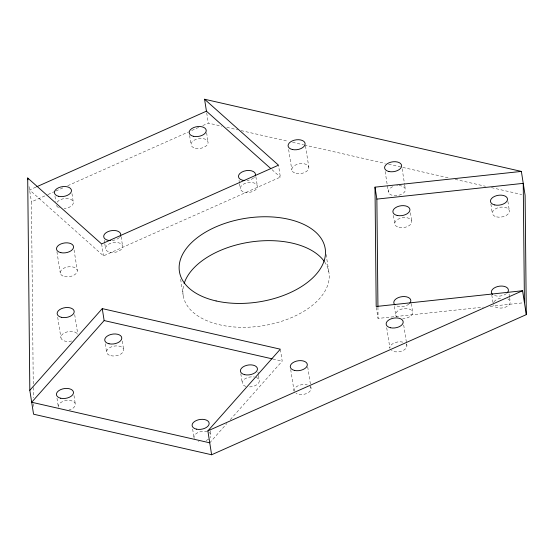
<?xml version="1.0" encoding="UTF-8"?>
<svg xmlns="http://www.w3.org/2000/svg" width="554" height="554" viewBox="0 0 554 554"><rect width="100%" height="100%" fill="white"/><g stroke="black" fill="none" stroke-linecap="round" stroke-linejoin="round"><path stroke-width="0.42" stroke-dasharray="2.77 2.08" d="M209.744 442.819L226.856 423.526M230.284 419.662L282.194 361.132L280.456 350.038M35.885 187.127L29.57 189.939L103.487 255.886L280.359 177.121L278.489 165.175M33.254 383.991L31.439 201.885L47.235 194.849M48.025 194.502L55.13 191.338M55.919 190.985L63.024 187.82M67.761 185.708L188.568 131.914M191.726 130.502L198.831 127.337M202.785 125.585L208.311 123.12L221.787 126.194M376.325 307.345L378.063 318.439L483.344 307.11M490.193 306.369L523.572 302.775M226.842 127.344L237.798 129.837M241.17 130.606L288.35 141.353M292.567 142.316L303.516 144.809M304.361 145.003L385.245 163.43M388.617 164.199L449.28 178.021M455.18 179.364L485.512 186.276M491.412 187.619L521.743 194.53M272.907 359.013L282.194 361.132M272 169.662L280.359 177.121M507.886 201.393L509.361 210.776M509.064 294.022L509.465 296.577M509.597 297.436L510.262 301.695M490.886 204.094L492.354 213.477M491.793 295.012L492.998 302.692M410.445 212.75L411.781 221.281M402.149 168.804L404.552 184.157M404.69 185.015L405.355 189.274M411.352 303.668L412.688 312.2A8.608 4.938 -8.9 0 1 402.751 318.605M393.444 215.451L394.773 223.975M385.148 171.505L388.354 191.975M403.707 325.046L406.511 342.954M406.643 343.812L406.913 345.516M394.344 306.369L395.681 314.894M386.706 327.739L389.912 348.21A8.608 4.938 -8.9 0 1 394.102 343.016A8.608 4.938 -8.9 0 1 403.27 342.261M326.119 254.508L328.924 272.423M305.503 145.965L308.841 167.287M288.634 149.518L291.84 169.988M307.705 366.88L310.642 385.646M310.78 386.498L311.043 388.209M290.705 369.58L294.042 390.902M255.886 176.719L257.354 186.096M239.016 180.265L239.418 182.827M239.55 183.679L240.353 188.796M257.956 371.976L258.358 374.539M258.489 375.39L259.293 380.508M206.704 112.884L208.311 123.12M206.607 132.752L208.075 142.136M240.817 373.825L242.292 383.209M189.6 135.453L191.075 144.836M210.326 430.707L210.991 434.973M180.646 279.334L183.187 295.545M192.653 429.135L193.99 437.667M121.125 236.724L122.6 246.108M122.295 341.07L123.632 349.602M104.256 240.277L104.658 242.832M104.796 243.691L105.592 248.808M101.617 243.94L103.487 255.886M105.288 343.771L106.624 352.296M71.978 193.616L73.315 202.148M74.063 249.944L77.269 270.414M74.707 314.624L77.782 334.242M54.978 196.317L55.781 201.434M56.93 251.786L60.268 273.108M73.994 395.535L75.33 404.06M57.706 317.317L60.912 337.795M29.037 186.532L31.439 201.885M56.993 398.229L58.329 406.761M377.946 307.193L378.063 318.439M33.288 387.44L33.392 397.8M33.455 403.838L33.475 406.428M119.983 236.787A8.608 4.938 -8.9 0 1 119.643 237.209M119.248 237.618A8.608 4.938 -8.9 0 1 111.534 240.547M254.404 177.197A8.608 4.938 -8.9 0 1 254.009 177.605M253.559 178A8.608 4.938 -8.9 0 1 247.036 180.479M506.467 293.599A8.608 4.938 -8.9 0 1 493.385 295.005M408.887 304.098A8.608 4.938 -8.9 0 1 396.311 305.773M507.769 298.883A8.608 4.938 -8.9 0 1 505.747 307.034A8.608 4.938 -8.9 0 1 493.365 304.818M493.503 302.65A8.608 4.938 -8.9 0 1 493.725 302.207M494.002 301.778A8.608 4.938 -8.9 0 1 502.457 298.01M397.218 317.151A8.608 4.938 -8.9 0 1 401.214 309.187A8.608 4.938 -8.9 0 1 412.688 312.2M57.055 202.231A8.608 4.938 -8.9 0 1 67.456 198.491A8.608 4.938 -8.9 0 1 73.19 203.602A8.608 4.938 -8.9 0 1 64.119 208.533M59.368 207.895A8.608 4.938 -8.9 0 1 58.814 207.66M58.309 207.397A8.608 4.938 -8.9 0 1 56.314 204.848M209.003 432.418A8.608 4.938 -8.9 0 1 210.25 437.591M208.567 439.184A8.608 4.938 -8.9 0 1 206.143 440.437M198.928 441.213A8.608 4.938 -8.9 0 1 198.263 441.081M194.26 438.491A8.608 4.938 -8.9 0 1 197.556 432.771A8.608 4.938 -8.9 0 1 207.348 431.718M256.239 377.461A8.608 4.938 -8.9 0 1 258.386 383.34A8.608 4.938 -8.9 0 1 248.628 386.9M245.934 386.457A8.608 4.938 -8.9 0 1 243.372 380.169A8.608 4.938 -8.9 0 1 254.355 376.962M58.426 407.176A8.608 4.938 -8.9 0 1 65.053 400.729A8.608 4.938 -8.9 0 1 75.122 403.367A8.608 4.938 -8.9 0 1 69.084 409.974M406.414 344.297A8.608 4.938 -8.9 0 1 402.398 350.848A8.608 4.938 -8.9 0 1 391.443 350.467M324.679 262.007A73.779 42.319 -8.9 0 1 262.859 325.752A73.779 42.319 -8.9 0 1 183.907 284.341M399.019 185.583A8.608 4.938 -8.9 0 1 404.011 192.591A8.608 4.938 -8.9 0 1 390.189 194.433A8.608 4.938 -8.9 0 1 393.887 186.269M396.803 185.652A8.608 4.938 -8.9 0 1 397.55 185.59M309.915 386.276A8.608 4.938 -8.9 0 1 307.484 393.105A8.608 4.938 -8.9 0 1 296.037 393.458M294.146 391.325A8.608 4.938 -8.9 0 1 297.913 385.854A8.608 4.938 -8.9 0 1 307.401 384.954M71.674 341.008A8.608 4.938 -8.9 0 1 61.113 338.48A8.608 4.938 -8.9 0 1 67.636 331.756A8.608 4.938 -8.9 0 1 77.809 334.671M399.053 227.396A8.608 4.938 -8.9 0 0 411.816 221.711A8.608 4.938 -8.9 0 0 398.963 218.782A8.608 4.938 -8.9 0 0 399.053 227.396M496.633 216.891A8.608 4.938 -8.9 0 0 509.396 211.213A8.608 4.938 -8.9 0 0 496.543 208.283A8.608 4.938 -8.9 0 0 496.633 216.891M109.872 252.222A8.608 4.938 -8.9 0 0 122.635 246.537A8.608 4.938 -8.9 0 0 109.782 243.615A8.608 4.938 -8.9 0 0 109.872 252.222M244.626 192.21A8.608 4.938 -8.9 0 0 257.388 186.532A8.608 4.938 -8.9 0 0 244.543 183.603A8.608 4.938 -8.9 0 0 244.626 192.21M195.347 148.25A8.608 4.938 -8.9 0 0 208.11 142.565A8.608 4.938 -8.9 0 0 195.264 139.643A8.608 4.938 -8.9 0 0 195.347 148.25M110.904 355.716A8.608 4.938 -8.9 0 0 123.667 350.031A8.608 4.938 -8.9 0 0 110.814 347.102A8.608 4.938 -8.9 0 0 110.904 355.716M296.113 173.402A8.608 4.938 -8.9 0 0 308.883 167.717A8.608 4.938 -8.9 0 0 296.03 164.794A8.608 4.938 -8.9 0 0 296.113 173.402M64.541 276.529A8.608 4.938 -8.9 0 0 77.304 270.844A8.608 4.938 -8.9 0 0 64.458 267.914A8.608 4.938 -8.9 0 0 64.541 276.529"/><path stroke-width="0.83" d="M211.614 454.765L33.559 414.198L29.819 390.314L102.268 308.62L280.324 349.186L207.875 430.88L211.614 454.765L526.3 314.624L525.109 195.299L521.369 171.415L204.571 99.235L206.441 111.181L270.719 168.52M102.268 308.62L104.138 320.565L31.689 402.252L209.744 442.819M36.675 186.774L206.441 111.181M207.875 430.88L522.561 290.746L526.3 314.624M522.561 290.746L376.194 306.494L375.003 187.162L521.369 171.415M377.939 306.334L376.872 199.108L523.239 183.353L524.43 302.685M104.138 320.565L272.069 358.819M204.571 99.235L278.489 165.175L101.617 243.94L27.7 178L29.819 390.314M375.003 187.162L376.872 199.108M27.7 178L27.97 179.704M110.793 240.574A8.608 4.938 -8.9 0 1 103.91 235.263A8.608 4.938 -8.9 0 1 114.63 230.492A8.608 4.938 -8.9 0 1 120.266 236.35M244.82 180.549A8.608 4.938 -8.9 0 1 238.726 175.106A8.608 4.938 -8.9 0 1 249.148 170.466A8.608 4.938 -8.9 0 1 255.242 175.902M492.527 294.389A8.608 4.938 -8.9 0 1 499.846 286.134A8.608 4.938 -8.9 0 1 507.312 292.796M394.947 304.887A8.608 4.938 -8.9 0 1 402.266 296.632A8.608 4.938 -8.9 0 1 409.731 303.294M184.136 283.579A73.779 42.319 -8.9 0 1 249.252 242.209A73.779 42.319 -8.9 0 1 324.228 261.356M193.478 136.312A8.608 4.938 -8.9 0 0 206.24 130.626A8.608 4.938 -8.9 0 0 193.394 127.697A8.608 4.938 -8.9 0 0 193.478 136.312M58.717 196.324A8.608 4.938 -8.9 0 0 71.487 190.638A8.608 4.938 -8.9 0 0 58.634 187.709A8.608 4.938 -8.9 0 0 58.717 196.324M244.695 374.677A8.608 4.938 -8.9 0 0 257.458 368.999A8.608 4.938 -8.9 0 0 244.612 366.069A8.608 4.938 -8.9 0 0 244.695 374.677M196.393 429.142A8.608 4.938 -8.9 0 0 209.163 423.457A8.608 4.938 -8.9 0 0 196.31 420.528A8.608 4.938 -8.9 0 0 196.393 429.142M60.732 398.236A8.608 4.938 -8.9 0 0 73.495 392.551A8.608 4.938 -8.9 0 0 60.649 389.621A8.608 4.938 -8.9 0 0 60.732 398.236M109.034 343.771A8.608 4.938 -8.9 0 0 121.797 338.085A8.608 4.938 -8.9 0 0 108.944 335.163A8.608 4.938 -8.9 0 0 109.034 343.771M494.764 204.952A8.608 4.938 -8.9 0 0 507.526 199.267A8.608 4.938 -8.9 0 0 494.674 196.338A8.608 4.938 -8.9 0 0 494.764 204.952M397.183 215.451A8.608 4.938 -8.9 0 0 409.946 209.765A8.608 4.938 -8.9 0 0 397.093 206.843A8.608 4.938 -8.9 0 0 397.183 215.451M390.445 327.746A8.608 4.938 -8.9 0 0 403.208 322.061A8.608 4.938 -8.9 0 0 390.355 319.132A8.608 4.938 -8.9 0 0 390.445 327.746M216.088 300.947A73.779 42.319 -8.9 0 0 325.503 252.222A73.779 42.319 -8.9 0 0 215.354 227.126A73.779 42.319 -8.9 0 0 216.088 300.947M292.373 149.518A8.608 4.938 -8.9 0 0 305.136 143.832A8.608 4.938 -8.9 0 0 292.29 140.91A8.608 4.938 -8.9 0 0 292.373 149.518M388.887 171.505A8.608 4.938 -8.9 0 0 401.65 165.826A8.608 4.938 -8.9 0 0 388.804 162.897A8.608 4.938 -8.9 0 0 388.887 171.505M294.576 370.439A8.608 4.938 -8.9 0 0 307.338 364.754A8.608 4.938 -8.9 0 0 294.493 361.824A8.608 4.938 -8.9 0 0 294.576 370.439M60.801 252.645A8.608 4.938 -8.9 0 0 73.564 246.959A8.608 4.938 -8.9 0 0 60.718 244.03A8.608 4.938 -8.9 0 0 60.801 252.645M61.446 317.324A8.608 4.938 -8.9 0 0 74.208 311.639A8.608 4.938 -8.9 0 0 61.362 308.71A8.608 4.938 -8.9 0 0 61.446 317.324"/></g></svg>
